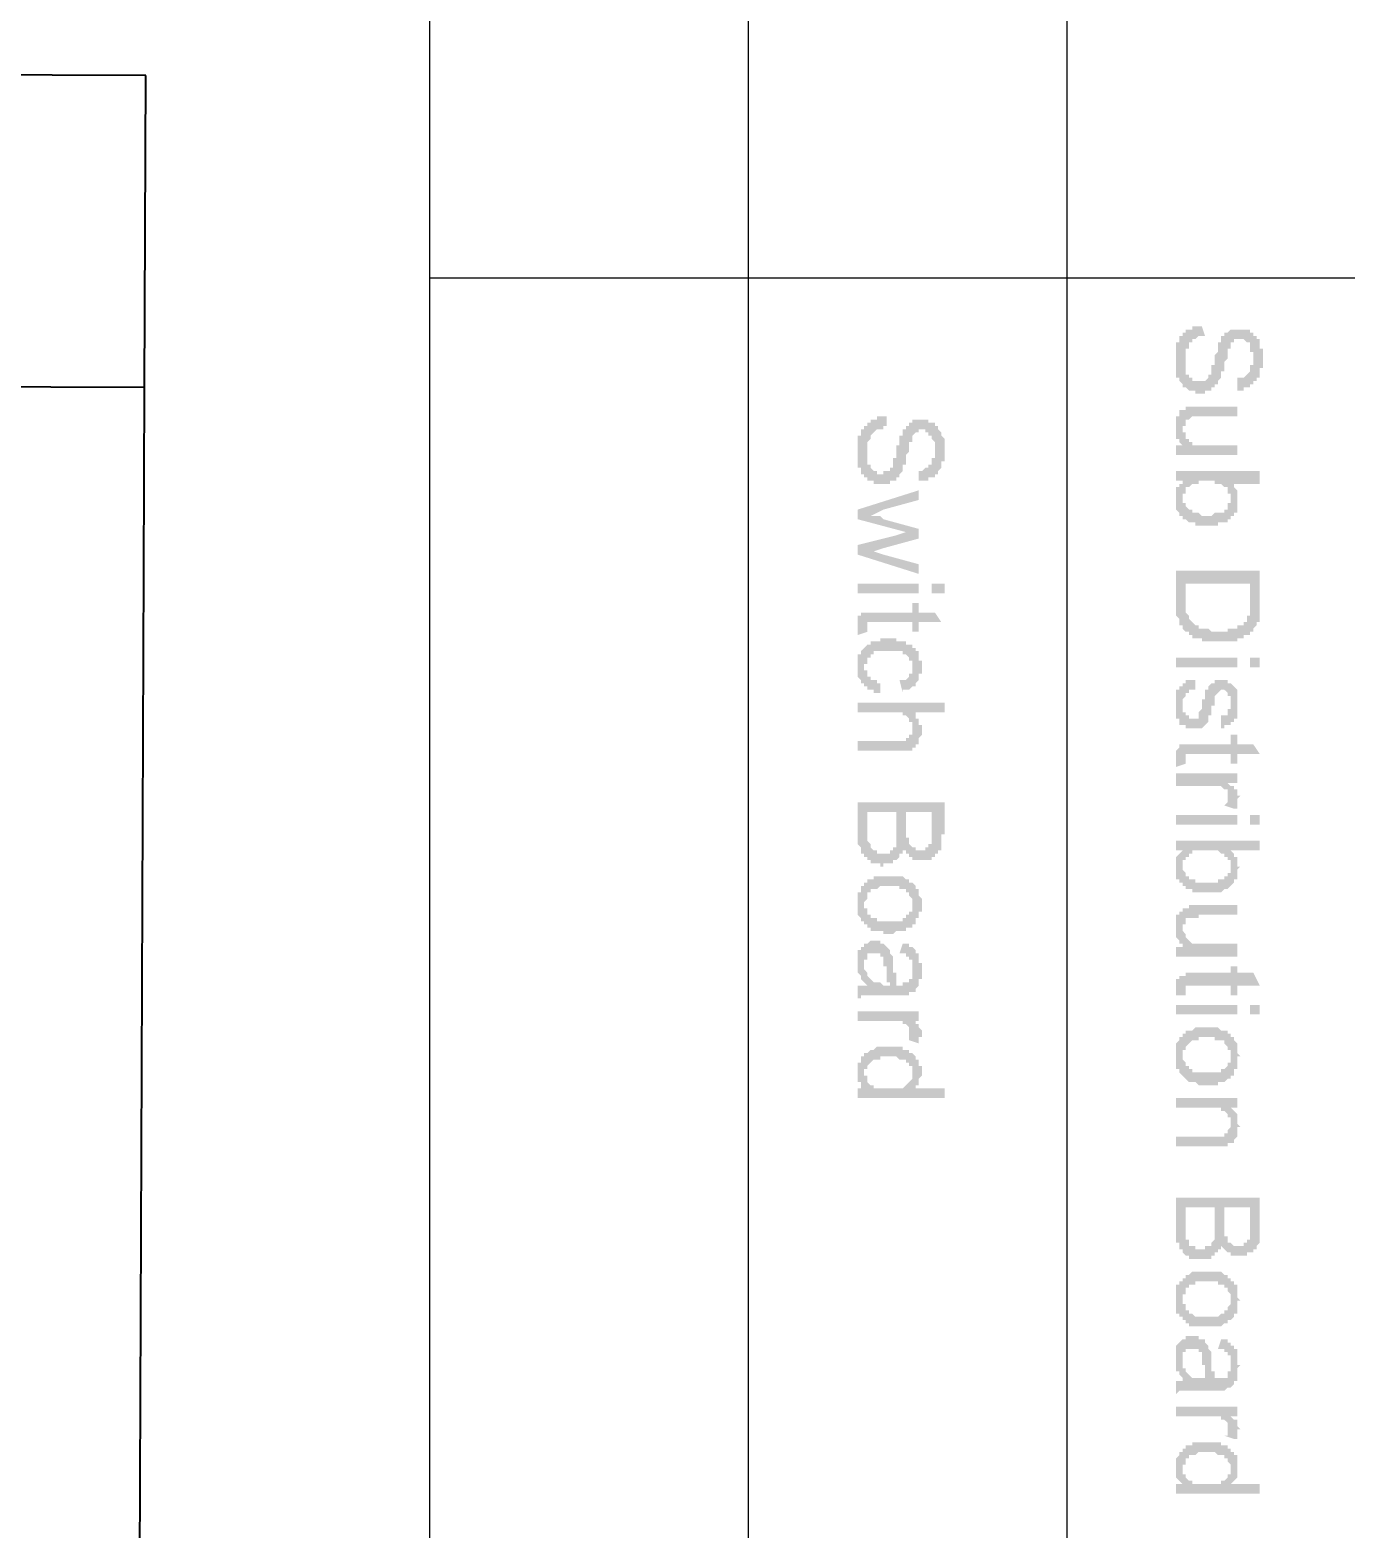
# Model space of a CAD drawing. Header units: millimetres. Extents: x 0 to 1189, y 5 to 846.
# Drawn here: x 839.9 to 921.5, y 649.1 to 742 of the extents above; entities that cross this region are included whole.
import ezdxf

# ---------------------------------------------------------------- set-up
doc = ezdxf.new("R2010")
doc.units = ezdxf.units.MM
doc.header["$LTSCALE"] = 12

msp = doc.modelspace()

# ---------------------------------------------------------------- hatches: boundary and pattern name
at = {"true_color": 0x000007}
for points in [[(912.554, 723.628), (912.753, 723.03), (912.554, 723.03), (912.355, 723.03), (912.155, 722.831), (911.956, 722.831), (911.956, 722.631), (911.757, 722.631), (911.757, 722.432), (911.757, 722.233), (911.557, 722.233), (911.557, 722.033), (911.557, 721.834), (911.557, 721.635), (911.557, 721.435), (911.557, 721.236), (911.557, 721.037), (911.557, 720.837), (911.557, 720.638), (911.757, 720.638), (911.757, 720.439), (911.956, 720.439), (911.956, 720.239), (912.155, 720.239), (912.355, 720.239), (912.554, 720.239), (912.753, 720.239), (912.953, 720.439), (912.953, 720.638), (913.152, 720.638), (913.152, 720.837), (913.152, 721.037), (913.152, 721.236), (913.351, 721.236), (913.351, 721.435), (913.351, 721.635), (913.351, 721.834), (913.551, 722.033), (913.551, 722.233), (913.551, 722.432), (913.551, 722.631), (913.75, 722.631), (913.75, 722.831), (913.75, 723.03), (913.949, 723.03), (913.949, 723.229), (914.149, 723.229), (914.348, 723.429), (914.547, 723.429), (914.747, 723.429), (914.946, 723.429), (915.145, 723.429), (915.345, 723.429), (915.544, 723.429), (915.544, 723.229), (915.743, 723.229), (915.743, 723.03), (915.943, 723.03), (915.943, 722.831), (916.142, 722.831), (916.142, 722.631), (916.142, 722.432), (916.142, 722.233), (916.341, 722.233), (916.341, 722.033), (916.341, 721.834), (916.341, 721.635), (916.341, 721.435), (916.341, 721.236), (916.341, 721.037), (916.142, 721.037), (916.142, 720.837), (916.142, 720.638), (916.142, 720.439), (915.943, 720.439), (915.943, 720.239), (915.743, 720.239), (915.743, 720.04), (915.544, 720.04), (915.544, 719.841), (915.345, 719.841), (915.145, 719.841), (915.145, 719.641), (914.946, 719.641), (914.747, 719.641), (914.747, 720.439), (914.946, 720.439), (915.145, 720.439), (915.345, 720.638), (915.544, 720.837), (915.544, 721.037), (915.544, 721.236), (915.743, 721.236), (915.743, 721.435), (915.743, 721.635), (915.743, 721.834), (915.743, 722.033), (915.544, 722.033), (915.544, 722.233), (915.544, 722.432), (915.544, 722.631), (915.345, 722.631), (915.145, 722.831), (914.946, 722.831), (914.747, 722.831), (914.547, 722.831), (914.547, 722.631), (914.348, 722.631), (914.348, 722.432), (914.348, 722.233), (914.149, 722.233), (914.149, 722.033), (914.149, 721.834), (914.149, 721.635), (913.949, 721.435), (913.949, 721.236), (913.949, 721.037), (913.949, 720.837), (913.75, 720.837), (913.75, 720.638), (913.75, 720.439), (913.551, 720.239), (913.551, 720.04), (913.351, 720.04), (913.351, 719.841), (913.152, 719.841), (913.152, 719.641), (912.953, 719.641), (912.753, 719.641), (912.753, 719.442), (912.554, 719.442), (912.355, 719.442), (912.155, 719.442), (912.155, 719.641), (911.956, 719.641), (911.757, 719.641), (911.557, 719.841), (911.358, 719.841), (911.358, 720.04), (911.159, 720.239), (911.159, 720.439), (910.959, 720.439), (910.959, 720.638), (910.959, 720.837), (910.959, 721.037), (910.959, 721.236), (910.959, 721.435), (910.959, 721.635), (910.959, 721.834), (910.959, 722.033), (910.959, 722.233), (910.959, 722.432), (910.959, 722.631), (911.159, 722.631), (911.159, 722.831), (911.159, 723.03), (911.358, 723.03), (911.358, 723.229), (911.557, 723.229), (911.557, 723.429), (911.757, 723.429), (911.956, 723.429), (911.956, 723.628), (912.155, 723.628), (912.355, 723.628)], [(910.959, 716.253), (911.557, 716.253), (911.358, 716.253), (911.159, 716.452), (911.159, 716.651), (910.959, 716.651), (910.959, 716.851), (910.959, 717.05), (910.959, 717.249), (910.959, 717.449), (910.959, 717.648), (910.959, 717.847), (910.959, 718.047), (911.159, 718.047), (911.159, 718.246), (911.159, 718.445), (911.358, 718.445), (911.557, 718.445), (911.557, 718.645), (911.757, 718.645), (911.956, 718.645), (912.155, 718.645), (912.355, 718.645), (914.747, 718.645), (914.747, 718.047), (912.554, 718.047), (912.355, 718.047), (912.155, 718.047), (911.956, 718.047), (911.757, 717.847), (911.557, 717.847), (911.557, 717.648), (911.557, 717.449), (911.358, 717.449), (911.358, 717.249), (911.358, 717.05), (911.557, 717.05), (911.557, 716.851), (911.557, 716.651), (911.757, 716.651), (911.757, 716.452), (911.956, 716.452), (911.956, 716.253), (912.155, 716.253), (912.355, 716.253), (912.554, 716.253), (912.753, 716.253), (914.747, 716.253), (914.747, 715.655), (910.959, 715.655)], [(893.019, 718.047), (893.019, 717.449), (892.82, 717.449), (892.82, 717.249), (892.62, 717.249), (892.421, 717.249), (892.222, 717.05), (892.022, 716.851), (892.022, 716.651), (891.823, 716.452), (891.823, 716.253), (891.823, 716.053), (891.823, 715.854), (891.823, 715.655), (891.823, 715.455), (891.823, 715.256), (891.823, 715.057), (892.022, 715.057), (892.022, 714.857), (892.222, 714.658), (892.421, 714.658), (892.421, 714.459), (892.62, 714.459), (892.82, 714.459), (892.82, 714.658), (893.019, 714.658), (893.218, 714.658), (893.218, 714.857), (893.418, 714.857), (893.418, 715.057), (893.418, 715.256), (893.418, 715.455), (893.617, 715.455), (893.617, 715.655), (893.617, 715.854), (893.617, 716.053), (893.617, 716.253), (893.816, 716.253), (893.816, 716.452), (893.816, 716.651), (893.816, 716.851), (894.016, 716.851), (894.016, 717.05), (894.016, 717.249), (894.215, 717.249), (894.215, 717.449), (894.414, 717.449), (894.414, 717.648), (894.614, 717.648), (894.614, 717.847), (894.813, 717.847), (895.012, 717.847), (895.212, 717.847), (895.411, 717.847), (895.61, 717.847), (895.61, 717.648), (895.81, 717.648), (896.009, 717.648), (896.009, 717.449), (896.208, 717.449), (896.208, 717.249), (896.408, 717.05), (896.408, 716.851), (896.607, 716.651), (896.607, 716.452), (896.607, 716.253), (896.607, 716.053), (896.607, 715.854), (896.607, 715.655), (896.607, 715.455), (896.607, 715.256), (896.408, 715.256), (896.408, 715.057), (896.408, 714.857), (896.208, 714.658), (896.208, 714.459), (896.009, 714.459), (896.009, 714.259), (895.81, 714.259), (895.61, 714.259), (895.61, 714.06), (895.411, 714.06), (895.212, 714.06), (895.012, 714.06), (895.012, 714.658), (895.212, 714.658), (895.411, 714.857), (895.61, 714.857), (895.61, 715.057), (895.81, 715.057), (895.81, 715.256), (895.81, 715.455), (896.009, 715.455), (896.009, 715.655), (896.009, 715.854), (896.009, 716.053), (896.009, 716.253), (896.009, 716.452), (895.81, 716.651), (895.81, 716.851), (895.61, 716.851), (895.61, 717.05), (895.411, 717.05), (895.411, 717.249), (895.212, 717.249), (895.012, 717.249), (895.012, 717.05), (894.813, 717.05), (894.614, 716.851), (894.614, 716.651), (894.614, 716.452), (894.414, 716.452), (894.414, 716.253), (894.414, 716.053), (894.414, 715.854), (894.215, 715.655), (894.215, 715.455), (894.215, 715.256), (894.215, 715.057), (894.016, 715.057), (894.016, 714.857), (894.016, 714.658), (893.816, 714.459), (893.816, 714.259), (893.617, 714.259), (893.617, 714.06), (893.418, 714.06), (893.218, 714.06), (893.218, 713.861), (893.019, 713.861), (892.82, 713.861), (892.62, 713.861), (892.421, 713.861), (892.222, 713.861), (892.222, 714.06), (892.022, 714.06), (891.823, 714.06), (891.823, 714.259), (891.624, 714.259), (891.624, 714.459), (891.424, 714.459), (891.424, 714.658), (891.424, 714.857), (891.225, 714.857), (891.225, 715.057), (891.225, 715.256), (891.225, 715.455), (891.225, 715.655), (891.225, 715.854), (891.225, 716.053), (891.225, 716.253), (891.225, 716.452), (891.225, 716.651), (891.225, 716.851), (891.424, 716.851), (891.424, 717.05), (891.424, 717.249), (891.624, 717.249), (891.624, 717.449), (891.823, 717.449), (891.823, 717.648), (892.022, 717.648), (892.022, 717.847), (892.222, 717.847), (892.421, 717.847), (892.421, 718.047), (892.62, 718.047), (892.82, 718.047)], [(891.225, 712.266), (895.012, 713.462), (895.012, 712.864), (892.82, 712.266), (892.022, 711.867), (892.222, 711.867), (892.421, 711.867), (892.62, 711.867), (892.82, 711.668), (895.012, 711.07), (895.012, 710.472), (892.82, 709.874), (892.222, 709.675), (892.82, 709.475), (895.012, 708.877), (895.012, 708.279), (891.225, 709.475), (891.225, 710.073), (893.617, 710.671), (894.215, 710.871), (891.225, 711.668)], [(891.823, 704.691), (891.225, 704.492), (891.225, 704.691), (891.225, 704.89), (891.225, 705.09), (891.225, 705.289), (891.225, 705.488), (891.225, 705.688), (891.424, 705.688), (891.424, 705.887), (891.624, 705.887), (891.823, 705.887), (892.022, 705.887), (892.222, 705.887), (892.421, 705.887), (894.614, 705.887), (894.614, 706.485), (895.012, 706.485), (895.012, 705.887), (896.009, 705.887), (896.408, 705.289), (895.012, 705.289), (895.012, 704.691), (894.614, 704.691), (894.614, 705.289), (892.421, 705.289), (892.222, 705.289), (892.022, 705.289), (891.823, 705.289), (891.823, 705.09), (891.823, 704.89)], [(892.62, 701.502), (892.62, 700.904), (892.421, 700.904), (892.222, 700.904), (892.222, 701.103), (892.022, 701.103), (891.823, 701.103), (891.823, 701.302), (891.624, 701.302), (891.624, 701.502), (891.424, 701.502), (891.424, 701.701), (891.225, 701.9), (891.225, 702.1), (891.225, 702.299), (891.225, 702.498), (891.225, 702.698), (891.225, 702.897), (891.225, 703.096), (891.225, 703.296), (891.424, 703.296), (891.424, 703.495), (891.624, 703.694), (891.823, 703.894), (892.022, 703.894), (892.022, 704.093), (892.222, 704.093), (892.421, 704.093), (892.62, 704.093), (892.62, 704.292), (892.82, 704.292), (893.019, 704.292), (893.218, 704.292), (893.418, 704.292), (893.617, 704.292), (893.617, 704.093), (893.816, 704.093), (894.016, 704.093), (894.215, 704.093), (894.215, 703.894), (894.414, 703.894), (894.614, 703.894), (894.614, 703.694), (894.813, 703.694), (894.813, 703.495), (895.012, 703.495), (895.012, 703.296), (895.012, 703.096), (895.012, 702.897), (895.212, 702.897), (895.212, 702.698), (895.212, 702.498), (895.212, 702.299), (895.212, 702.1), (895.012, 702.1), (895.012, 701.9), (895.012, 701.701), (894.813, 701.502), (894.813, 701.302), (894.614, 701.302), (894.414, 701.103), (894.215, 701.103), (894.016, 701.103), (894.016, 700.904), (893.816, 701.701), (894.016, 701.701), (894.215, 701.701), (894.414, 701.9), (894.414, 702.1), (894.614, 702.1), (894.614, 702.299), (894.614, 702.498), (894.614, 702.698), (894.614, 702.897), (894.414, 702.897), (894.414, 703.096), (894.215, 703.296), (894.016, 703.296), (894.016, 703.495), (893.816, 703.495), (893.617, 703.495), (893.418, 703.495), (893.218, 703.495), (893.019, 703.495), (892.82, 703.495), (892.62, 703.495), (892.421, 703.495), (892.222, 703.495), (892.222, 703.296), (892.022, 703.296), (892.022, 703.096), (891.823, 703.096), (891.823, 702.897), (891.823, 702.698), (891.624, 702.698), (891.624, 702.498), (891.624, 702.299), (891.823, 702.299), (891.823, 702.1), (891.823, 701.9), (892.022, 701.9), (892.022, 701.701), (892.222, 701.701), (892.421, 701.701), (892.421, 701.502)], [(912.155, 701.701), (912.155, 701.103), (911.956, 701.103), (911.757, 701.103), (911.757, 700.904), (911.557, 700.904), (911.557, 700.704), (911.358, 700.505), (911.358, 700.306), (911.358, 700.106), (911.358, 699.907), (911.358, 699.708), (911.557, 699.708), (911.557, 699.508), (911.757, 699.508), (911.757, 699.309), (911.956, 699.309), (912.155, 699.309), (912.355, 699.309), (912.355, 699.508), (912.355, 699.708), (912.554, 699.907), (912.554, 700.106), (912.554, 700.306), (912.554, 700.505), (912.753, 700.505), (912.753, 700.704), (912.753, 700.904), (912.753, 701.103), (912.953, 701.103), (912.953, 701.302), (913.152, 701.502), (913.351, 701.502), (913.351, 701.701), (913.551, 701.701), (913.75, 701.701), (913.949, 701.701), (914.149, 701.701), (914.149, 701.502), (914.348, 701.502), (914.547, 701.302), (914.747, 701.103), (914.747, 700.904), (914.747, 700.704), (914.747, 700.505), (914.747, 700.306), (914.946, 700.306), (914.747, 700.306), (914.747, 700.106), (914.747, 699.907), (914.747, 699.708), (914.747, 699.508), (914.747, 699.309), (914.547, 699.309), (914.547, 699.11), (914.348, 699.11), (914.348, 698.91), (914.149, 698.91), (913.949, 698.91), (913.949, 698.711), (913.75, 698.711), (913.75, 699.508), (913.949, 699.508), (914.149, 699.508), (914.149, 699.708), (914.149, 699.907), (914.348, 699.907), (914.348, 700.106), (914.348, 700.306), (914.348, 700.505), (914.348, 700.704), (914.149, 700.704), (914.149, 700.904), (913.949, 701.103), (913.75, 701.103), (913.551, 700.904), (913.351, 700.704), (913.351, 700.505), (913.351, 700.306), (913.351, 700.106), (913.152, 700.106), (913.152, 699.907), (913.152, 699.708), (913.152, 699.508), (912.953, 699.508), (912.953, 699.309), (912.953, 699.11), (912.753, 698.91), (912.554, 698.711), (912.355, 698.711), (912.155, 698.711), (911.956, 698.711), (911.757, 698.711), (911.557, 698.711), (911.557, 698.91), (911.358, 698.91), (911.159, 698.91), (911.159, 699.11), (911.159, 699.309), (910.959, 699.309), (910.959, 699.508), (910.959, 699.708), (910.959, 699.907), (910.959, 700.106), (910.959, 700.306), (910.959, 700.505), (910.959, 700.704), (910.959, 700.904), (910.959, 701.103), (911.159, 701.103), (911.159, 701.302), (911.358, 701.302), (911.358, 701.502), (911.557, 701.502), (911.557, 701.701), (911.757, 701.701), (911.956, 701.701)], [(891.225, 700.306), (896.607, 700.306), (896.607, 699.708), (894.614, 699.708), (894.813, 699.708), (894.813, 699.508), (894.813, 699.309), (895.012, 699.309), (895.012, 699.11), (895.012, 698.91), (895.212, 698.91), (895.212, 698.711), (895.212, 698.512), (895.212, 698.312), (895.012, 698.113), (895.012, 697.914), (895.012, 697.714), (894.813, 697.714), (894.813, 697.515), (894.614, 697.515), (894.614, 697.316), (894.414, 697.316), (894.215, 697.316), (894.016, 697.316), (893.816, 697.316), (893.617, 697.316), (891.225, 697.316), (891.225, 697.914), (893.617, 697.914), (893.816, 697.914), (894.016, 697.914), (894.215, 697.914), (894.215, 698.113), (894.414, 698.113), (894.414, 698.312), (894.614, 698.312), (894.614, 698.512), (894.614, 698.711), (894.614, 698.91), (894.614, 699.11), (894.414, 699.11), (894.414, 699.309), (894.215, 699.508), (894.016, 699.508), (894.016, 699.708), (893.816, 699.708), (893.617, 699.708), (893.418, 699.708), (891.225, 699.708)], [(911.557, 696.518), (910.959, 696.319), (910.959, 696.518), (910.959, 696.718), (910.959, 696.917), (910.959, 697.116), (910.959, 697.316), (911.159, 697.515), (911.159, 697.714), (911.358, 697.714), (911.557, 697.714), (911.757, 697.714), (911.956, 697.714), (912.155, 697.714), (914.348, 697.714), (914.348, 698.312), (914.747, 698.312), (914.747, 697.714), (915.743, 697.714), (916.142, 697.116), (914.747, 697.116), (914.747, 696.518), (914.348, 696.518), (914.348, 697.116), (911.956, 697.116), (911.757, 697.116), (911.557, 697.116), (911.557, 696.917), (911.557, 696.718)], [(910.959, 695.92), (914.747, 695.92), (914.747, 695.322), (914.149, 695.322), (914.348, 695.123), (914.547, 695.123), (914.547, 694.924), (914.747, 694.924), (914.747, 694.724), (914.747, 694.525), (914.946, 694.525), (914.747, 694.325), (914.747, 694.126), (914.747, 693.927), (914.747, 693.727), (914.547, 693.727), (913.949, 693.927), (914.149, 694.126), (914.149, 694.325), (914.149, 694.525), (914.149, 694.724), (914.149, 694.924), (913.949, 694.924), (913.75, 695.123), (913.551, 695.123), (913.351, 695.123), (913.152, 695.123), (912.953, 695.123), (910.959, 695.123)], [(910.959, 685.156), (911.557, 685.156), (911.358, 685.156), (911.358, 685.355), (911.159, 685.355), (911.159, 685.555), (910.959, 685.754), (910.959, 685.953), (910.959, 686.153), (910.959, 686.352), (910.959, 686.551), (910.959, 686.751), (910.959, 686.95), (910.959, 687.149), (911.159, 687.149), (911.159, 687.349), (911.358, 687.349), (911.358, 687.548), (911.557, 687.548), (911.757, 687.548), (911.757, 687.747), (911.956, 687.747), (912.155, 687.747), (912.355, 687.747), (914.747, 687.747), (914.747, 687.149), (912.554, 687.149), (912.355, 687.149), (912.355, 686.95), (912.155, 686.95), (911.956, 686.95), (911.757, 686.95), (911.557, 686.95), (911.557, 686.751), (911.557, 686.551), (911.358, 686.551), (911.358, 686.352), (911.358, 686.153), (911.557, 685.953), (911.557, 685.754), (911.757, 685.555), (911.956, 685.355), (912.155, 685.355), (912.355, 685.355), (912.554, 685.355), (912.753, 685.355), (914.747, 685.355), (914.747, 684.558), (910.959, 684.558)], [(911.557, 682.166), (910.959, 682.166), (910.959, 682.365), (910.959, 682.565), (910.959, 682.764), (910.959, 682.963), (910.959, 683.163), (911.159, 683.163), (911.159, 683.362), (911.358, 683.362), (911.557, 683.362), (911.557, 683.561), (911.757, 683.561), (911.956, 683.561), (912.155, 683.561), (914.348, 683.561), (914.348, 683.96), (914.747, 683.96), (914.747, 683.561), (915.743, 683.561), (916.142, 682.764), (914.747, 682.764), (914.747, 682.166), (914.348, 682.166), (914.348, 682.764), (911.956, 682.764), (911.757, 682.764), (911.557, 682.764), (911.557, 682.565), (911.557, 682.365)], [(891.225, 681.169), (895.012, 681.169), (895.012, 680.571), (894.414, 680.571), (894.614, 680.571), (894.813, 680.571), (894.813, 680.372), (895.012, 680.372), (895.012, 680.172), (895.212, 679.973), (895.212, 679.774), (895.212, 679.574), (895.012, 679.574), (895.012, 679.375), (895.012, 679.176), (894.414, 679.375), (894.414, 679.574), (894.414, 679.774), (894.414, 679.973), (894.414, 680.172), (894.215, 680.372), (894.016, 680.372), (894.016, 680.571), (893.816, 680.571), (893.617, 680.571), (893.418, 680.571), (893.218, 680.571), (891.225, 680.571)], [(910.959, 675.787), (914.747, 675.787), (914.747, 675.189), (914.149, 675.189), (914.348, 675.189), (914.547, 674.99), (914.747, 674.79), (914.747, 674.591), (914.747, 674.392), (914.747, 674.192), (914.946, 673.993), (914.747, 673.993), (914.747, 673.794), (914.747, 673.594), (914.747, 673.395), (914.547, 673.196), (914.547, 672.996), (914.348, 672.996), (914.149, 672.996), (914.149, 672.797), (913.949, 672.797), (913.75, 672.797), (913.551, 672.797), (913.351, 672.797), (910.959, 672.797), (910.959, 673.395), (913.351, 673.395), (913.551, 673.395), (913.75, 673.395), (913.949, 673.395), (913.949, 673.594), (914.149, 673.594), (914.149, 673.794), (914.348, 673.993), (914.348, 674.192), (914.348, 674.392), (914.348, 674.591), (914.149, 674.591), (914.149, 674.79), (913.949, 674.99), (913.75, 674.99), (913.75, 675.189), (913.551, 675.189), (913.351, 675.189), (913.152, 675.189), (912.953, 675.189), (910.959, 675.189)], [(910.959, 656.651), (914.747, 656.651), (914.747, 656.053), (914.149, 656.053), (914.348, 656.053), (914.547, 655.853), (914.747, 655.853), (914.747, 655.654), (914.747, 655.455), (914.946, 655.255), (914.747, 655.255), (914.747, 655.056), (914.747, 654.857), (914.747, 654.657), (914.547, 654.657), (913.949, 654.857), (914.149, 654.857), (914.149, 655.056), (914.149, 655.255), (914.149, 655.455), (914.149, 655.654), (913.949, 655.853), (913.75, 655.853), (913.75, 656.053), (913.551, 656.053), (913.351, 656.053), (913.152, 656.053), (912.953, 656.053), (910.959, 656.053)]]:
    msp.add_hatch(color=7, dxfattribs=at).paths.add_polyline_path(points)
h = msp.add_hatch(color=7, dxfattribs=at)
h.paths.add_polyline_path([(910.959, 714.06), (910.959, 714.658), (916.142, 714.658), (916.142, 713.861), (914.348, 713.861), (914.547, 713.861), (914.547, 713.661), (914.747, 713.462), (914.747, 713.263), (914.747, 713.063), (914.747, 712.864), (914.946, 712.864), (914.747, 712.864), (914.747, 712.665), (914.747, 712.465), (914.747, 712.266), (914.747, 712.067), (914.547, 712.067), (914.547, 711.867), (914.348, 711.867), (914.348, 711.668), (914.149, 711.668), (914.149, 711.469), (913.949, 711.469), (913.75, 711.469), (913.551, 711.469), (913.551, 711.269), (913.351, 711.269), (913.152, 711.269), (912.953, 711.269), (912.753, 711.269), (912.554, 711.269), (912.355, 711.269), (912.155, 711.269), (912.155, 711.469), (911.956, 711.469), (911.757, 711.469), (911.557, 711.668), (911.358, 711.668), (911.358, 711.867), (911.159, 711.867), (911.159, 712.067), (910.959, 712.266), (910.959, 712.465), (910.959, 712.665), (910.959, 712.864), (910.959, 713.063), (910.959, 713.263), (910.959, 713.462), (910.959, 713.661), (911.159, 713.661), (911.159, 713.861), (911.358, 713.861), (911.358, 714.06)])
h.paths.add_polyline_path([(912.953, 714.06), (912.753, 714.06), (912.554, 714.06), (912.355, 714.06), (912.355, 713.861), (912.155, 713.861), (911.956, 713.861), (911.757, 713.661), (911.557, 713.661), (911.557, 713.462), (911.557, 713.263), (911.358, 713.263), (911.358, 713.063), (911.358, 712.864), (911.358, 712.665), (911.557, 712.665), (911.557, 712.465), (911.757, 712.266), (911.956, 712.266), (911.956, 712.067), (912.155, 712.067), (912.355, 712.067), (912.554, 711.867), (912.753, 711.867), (912.953, 711.867), (913.152, 711.867), (913.351, 712.067), (913.551, 712.067), (913.75, 712.067), (913.949, 712.067), (913.949, 712.266), (914.149, 712.266), (914.149, 712.465), (914.149, 712.665), (914.348, 712.665), (914.348, 712.864), (914.348, 713.063), (914.348, 713.263), (914.149, 713.263), (914.149, 713.462), (914.149, 713.661), (913.949, 713.661), (913.75, 713.861), (913.551, 713.861), (913.351, 713.861), (913.351, 714.06), (913.152, 714.06)])
h = msp.add_hatch(color=7, dxfattribs=at)
h.paths.add_polyline_path([(910.959, 708.478), (916.142, 708.478), (916.142, 706.485), (916.142, 706.286), (916.142, 706.086), (916.142, 705.887), (916.142, 705.688), (916.142, 705.488), (916.142, 705.289), (915.943, 705.289), (915.943, 705.09), (915.743, 704.89), (915.743, 704.691), (915.544, 704.691), (915.544, 704.492), (915.345, 704.492), (915.145, 704.492), (915.145, 704.292), (914.946, 704.292), (914.747, 704.292), (914.747, 704.093), (914.547, 704.093), (914.348, 704.093), (914.149, 704.093), (913.949, 704.093), (913.75, 704.093), (913.551, 704.093), (913.351, 704.093), (913.152, 704.093), (912.953, 704.093), (912.753, 704.093), (912.554, 704.093), (912.554, 704.292), (912.355, 704.292), (912.155, 704.292), (911.956, 704.292), (911.956, 704.492), (911.757, 704.492), (911.757, 704.691), (911.557, 704.691), (911.358, 704.89), (911.358, 705.09), (911.159, 705.09), (911.159, 705.289), (911.159, 705.488), (910.959, 705.688), (910.959, 705.887), (910.959, 706.086), (910.959, 706.286), (910.959, 706.485)])
h.paths.add_polyline_path([(911.557, 707.681), (911.557, 706.485), (911.557, 706.286), (911.557, 706.086), (911.557, 705.887), (911.757, 705.688), (911.757, 705.488), (911.956, 705.289), (912.155, 705.09), (912.355, 705.09), (912.355, 704.89), (912.554, 704.89), (912.753, 704.89), (912.953, 704.89), (913.152, 704.691), (913.351, 704.691), (913.551, 704.691), (913.75, 704.691), (913.949, 704.691), (914.149, 704.691), (914.149, 704.89), (914.348, 704.89), (914.547, 704.89), (914.747, 704.89), (914.747, 705.09), (914.946, 705.09), (915.145, 705.09), (915.145, 705.289), (915.345, 705.289), (915.345, 705.488), (915.345, 705.688), (915.544, 705.688), (915.544, 705.887), (915.544, 706.086), (915.544, 706.286), (915.544, 706.485), (915.544, 707.681)])
h = msp.add_hatch(color=7, dxfattribs=at)
h.paths.add_polyline_path([(895.81, 707.681), (896.607, 707.681), (896.607, 707.083), (895.81, 707.083)])
h.paths.add_polyline_path([(891.225, 707.681), (895.012, 707.681), (895.012, 707.083), (891.225, 707.083)])
h = msp.add_hatch(color=7, dxfattribs=at)
h.paths.add_polyline_path([(915.544, 703.096), (916.142, 703.096), (916.142, 702.498), (915.544, 702.498)])
h.paths.add_polyline_path([(910.959, 703.096), (914.747, 703.096), (914.747, 702.498), (910.959, 702.498)])
h = msp.add_hatch(color=7, dxfattribs=at)
h.paths.add_polyline_path([(891.225, 694.126), (896.607, 694.126), (896.607, 692.133), (896.408, 692.133), (896.408, 691.933), (896.408, 691.734), (896.408, 691.535), (896.408, 691.335), (896.408, 691.136), (896.208, 691.136), (896.208, 690.937), (896.009, 690.937), (896.009, 690.737), (895.81, 690.737), (895.81, 690.538), (895.61, 690.538), (895.411, 690.538), (895.212, 690.538), (895.012, 690.538), (894.813, 690.538), (894.614, 690.538), (894.614, 690.737), (894.414, 690.737), (894.414, 690.937), (894.215, 690.937), (894.215, 691.136), (894.016, 691.136), (894.016, 690.937), (893.816, 690.937), (893.816, 690.737), (893.617, 690.538), (893.418, 690.538), (893.418, 690.339), (893.218, 690.339), (893.019, 690.339), (892.82, 690.339), (892.82, 690.139), (892.62, 690.139), (892.62, 690.339), (892.421, 690.339), (892.222, 690.339), (892.022, 690.339), (892.022, 690.538), (891.823, 690.538), (891.823, 690.737), (891.624, 690.737), (891.624, 690.937), (891.424, 690.937), (891.424, 691.136), (891.424, 691.335), (891.225, 691.535), (891.225, 691.734), (891.225, 691.933), (891.225, 692.133)])
h.paths.add_polyline_path([(894.215, 693.528), (894.215, 692.332), (894.215, 692.133), (894.215, 691.933), (894.414, 691.933), (894.414, 691.734), (894.414, 691.535), (894.614, 691.335), (894.813, 691.335), (894.813, 691.136), (895.012, 691.136), (895.212, 691.136), (895.411, 691.136), (895.411, 691.335), (895.61, 691.335), (895.61, 691.535), (895.81, 691.535), (895.81, 691.734), (895.81, 691.933), (895.81, 692.133), (895.81, 692.332), (895.81, 692.531), (895.81, 693.528)])
h.paths.add_polyline_path([(891.823, 693.528), (891.823, 692.133), (891.823, 691.933), (891.823, 691.734), (892.022, 691.535), (892.022, 691.335), (892.222, 691.136), (892.421, 691.136), (892.421, 690.937), (892.62, 690.937), (892.82, 690.937), (893.019, 690.937), (893.218, 690.937), (893.218, 691.136), (893.418, 691.136), (893.418, 691.335), (893.617, 691.335), (893.617, 691.535), (893.617, 691.734), (893.617, 691.933), (893.617, 692.133), (893.617, 692.332), (893.617, 693.528)])
h = msp.add_hatch(color=7, dxfattribs=at)
h.paths.add_polyline_path([(915.544, 693.329), (916.142, 693.329), (916.142, 692.731), (915.544, 692.731)])
h.paths.add_polyline_path([(910.959, 693.329), (914.747, 693.329), (914.747, 692.731), (910.959, 692.731)])
h = msp.add_hatch(color=7, dxfattribs=at)
h.paths.add_polyline_path([(910.959, 691.136), (910.959, 691.734), (916.142, 691.734), (916.142, 691.136), (914.348, 691.136), (914.547, 690.937), (914.547, 690.737), (914.747, 690.737), (914.747, 690.538), (914.747, 690.339), (914.747, 690.139), (914.946, 690.139), (914.747, 689.94), (914.747, 689.741), (914.747, 689.541), (914.747, 689.342), (914.547, 689.342), (914.547, 689.143), (914.348, 688.943), (914.149, 688.744), (913.949, 688.744), (913.75, 688.545), (913.551, 688.545), (913.351, 688.545), (913.152, 688.545), (912.953, 688.545), (912.753, 688.545), (912.554, 688.545), (912.355, 688.545), (912.155, 688.545), (911.956, 688.545), (911.956, 688.744), (911.757, 688.744), (911.557, 688.744), (911.557, 688.943), (911.358, 688.943), (911.358, 689.143), (911.159, 689.143), (911.159, 689.342), (910.959, 689.342), (910.959, 689.541), (910.959, 689.741), (910.959, 689.94), (910.959, 690.139), (910.959, 690.339), (910.959, 690.538), (910.959, 690.737), (911.159, 690.937), (911.358, 691.136)])
h.paths.add_polyline_path([(912.953, 691.136), (912.753, 691.136), (912.554, 691.136), (912.355, 691.136), (912.155, 691.136), (911.956, 691.136), (911.956, 690.937), (911.757, 690.937), (911.757, 690.737), (911.557, 690.737), (911.557, 690.538), (911.358, 690.538), (911.358, 690.339), (911.358, 690.139), (911.358, 689.94), (911.557, 689.741), (911.557, 689.541), (911.757, 689.541), (911.757, 689.342), (911.956, 689.342), (912.155, 689.342), (912.155, 689.143), (912.355, 689.143), (912.554, 689.143), (912.753, 689.143), (912.953, 689.143), (913.152, 689.143), (913.351, 689.143), (913.551, 689.143), (913.551, 689.342), (913.75, 689.342), (913.949, 689.342), (913.949, 689.541), (914.149, 689.541), (914.149, 689.741), (914.348, 689.741), (914.348, 689.94), (914.348, 690.139), (914.348, 690.339), (914.348, 690.538), (914.149, 690.538), (914.149, 690.737), (913.949, 690.737), (913.949, 690.937), (913.75, 690.937), (913.551, 691.136), (913.351, 691.136), (913.152, 691.136)])
h = msp.add_hatch(color=7, dxfattribs=at)
h.paths.add_polyline_path([(893.218, 689.541), (893.418, 689.541), (893.617, 689.541), (893.816, 689.541), (894.016, 689.541), (894.215, 689.342), (894.414, 689.342), (894.414, 689.143), (894.614, 689.143), (894.813, 688.943), (894.813, 688.744), (895.012, 688.744), (895.012, 688.545), (895.012, 688.345), (895.212, 688.146), (895.212, 687.947), (895.212, 687.747), (895.212, 687.548), (895.212, 687.349), (895.012, 687.349), (895.012, 687.149), (895.012, 686.95), (894.813, 686.95), (894.813, 686.751), (894.813, 686.551), (894.614, 686.551), (894.614, 686.352), (894.414, 686.352), (894.215, 686.352), (894.215, 686.153), (894.016, 686.153), (893.816, 686.153), (893.617, 686.153), (893.418, 685.953), (893.218, 685.953), (893.019, 685.953), (892.82, 685.953), (892.82, 686.153), (892.62, 686.153), (892.421, 686.153), (892.222, 686.153), (892.022, 686.153), (892.022, 686.352), (891.823, 686.352), (891.823, 686.551), (891.624, 686.551), (891.624, 686.751), (891.424, 686.751), (891.424, 686.95), (891.225, 687.149), (891.225, 687.349), (891.225, 687.548), (891.225, 687.747), (891.225, 687.947), (891.225, 688.146), (891.225, 688.345), (891.225, 688.545), (891.424, 688.545), (891.424, 688.744), (891.424, 688.943), (891.624, 688.943), (891.624, 689.143), (891.823, 689.143), (891.823, 689.342), (892.022, 689.342), (892.222, 689.342), (892.222, 689.541), (892.421, 689.541), (892.62, 689.541), (892.82, 689.541), (893.019, 689.541)])
h.paths.add_polyline_path([(893.218, 688.943), (893.019, 688.943), (892.82, 688.943), (892.62, 688.943), (892.421, 688.744), (892.222, 688.744), (892.022, 688.744), (892.022, 688.545), (891.823, 688.545), (891.823, 688.345), (891.823, 688.146), (891.624, 687.947), (891.624, 687.747), (891.624, 687.548), (891.823, 687.548), (891.823, 687.349), (891.823, 687.149), (892.022, 687.149), (892.022, 686.95), (892.222, 686.95), (892.421, 686.95), (892.421, 686.751), (892.62, 686.751), (892.82, 686.751), (893.019, 686.751), (893.218, 686.751), (893.418, 686.751), (893.617, 686.751), (893.816, 686.751), (894.016, 686.751), (894.016, 686.95), (894.215, 686.95), (894.215, 687.149), (894.414, 687.149), (894.414, 687.349), (894.614, 687.349), (894.614, 687.548), (894.614, 687.747), (894.614, 687.947), (894.614, 688.146), (894.414, 688.345), (894.414, 688.545), (894.215, 688.545), (894.215, 688.744), (894.016, 688.744), (893.816, 688.744), (893.816, 688.943), (893.617, 688.943), (893.418, 688.943)])
h = msp.add_hatch(color=7, dxfattribs=at)
h.paths.add_polyline_path([(891.823, 682.764), (891.624, 682.963), (891.424, 683.163), (891.424, 683.362), (891.225, 683.561), (891.225, 683.761), (891.225, 683.96), (891.225, 684.159), (891.225, 684.359), (891.225, 684.558), (891.225, 684.757), (891.225, 684.957), (891.424, 684.957), (891.424, 685.156), (891.624, 685.156), (891.624, 685.355), (891.823, 685.355), (892.022, 685.555), (892.222, 685.555), (892.421, 685.555), (892.62, 685.555), (892.62, 685.355), (892.82, 685.355), (893.019, 685.156), (893.218, 684.957), (893.218, 684.757), (893.418, 684.558), (893.418, 684.359), (893.418, 684.159), (893.418, 683.96), (893.418, 683.761), (893.418, 683.561), (893.617, 683.561), (893.617, 683.362), (893.617, 683.163), (893.617, 682.963), (893.617, 682.764), (893.816, 682.764), (894.016, 682.764), (894.016, 682.963), (894.215, 682.963), (894.414, 682.963), (894.414, 683.163), (894.614, 683.163), (894.614, 683.362), (894.614, 683.561), (894.614, 683.761), (894.614, 683.96), (894.614, 684.159), (894.614, 684.359), (894.414, 684.359), (894.414, 684.558), (894.215, 684.558), (894.215, 684.757), (894.016, 684.757), (893.816, 684.757), (894.016, 685.355), (894.215, 685.355), (894.414, 685.355), (894.414, 685.156), (894.614, 685.156), (894.813, 684.957), (894.813, 684.757), (895.012, 684.757), (895.012, 684.558), (895.012, 684.359), (895.012, 684.159), (895.212, 684.159), (895.212, 683.96), (895.212, 683.761), (895.212, 683.561), (895.212, 683.362), (895.212, 683.163), (895.012, 683.163), (895.012, 682.963), (895.012, 682.764), (894.813, 682.565), (894.813, 682.365), (894.614, 682.365), (894.414, 682.365), (894.414, 682.166), (894.215, 682.166), (894.016, 682.166), (893.816, 682.166), (893.617, 682.166), (892.82, 682.166), (892.62, 682.166), (892.421, 682.166), (892.222, 682.166), (892.022, 682.166), (891.823, 682.166), (891.624, 682.166), (891.424, 682.166), (891.424, 681.967), (891.225, 681.967), (891.225, 682.764), (891.424, 682.764), (891.624, 682.764)])
h.paths.add_polyline_path([(893.218, 682.764), (893.218, 682.963), (893.019, 682.963), (893.019, 683.163), (893.019, 683.362), (893.019, 683.561), (893.019, 683.761), (893.019, 683.96), (892.82, 683.96), (892.82, 684.159), (892.82, 684.359), (892.82, 684.558), (892.62, 684.558), (892.62, 684.757), (892.421, 684.757), (892.222, 684.757), (892.022, 684.757), (891.823, 684.757), (891.823, 684.558), (891.823, 684.359), (891.624, 684.359), (891.624, 684.159), (891.624, 683.96), (891.624, 683.761), (891.823, 683.561), (891.823, 683.362), (892.022, 683.163), (892.222, 682.963), (892.421, 682.963), (892.62, 682.963), (892.82, 682.764), (893.019, 682.764)])
h = msp.add_hatch(color=7, dxfattribs=at)
h.paths.add_polyline_path([(915.544, 681.568), (916.142, 681.568), (916.142, 680.97), (915.544, 680.97)])
h.paths.add_polyline_path([(910.959, 681.568), (914.747, 681.568), (914.747, 680.97), (910.959, 680.97)])
h = msp.add_hatch(color=7, dxfattribs=at)
h.paths.add_polyline_path([(912.953, 680.172), (913.152, 680.172), (913.351, 680.172), (913.551, 680.172), (913.75, 679.973), (913.949, 679.973), (914.149, 679.973), (914.149, 679.774), (914.348, 679.774), (914.348, 679.574), (914.547, 679.574), (914.547, 679.375), (914.747, 679.176), (914.747, 678.976), (914.747, 678.777), (914.747, 678.578), (914.946, 678.378), (914.747, 678.378), (914.747, 678.179), (914.747, 677.98), (914.747, 677.78), (914.747, 677.581), (914.547, 677.581), (914.547, 677.382), (914.547, 677.182), (914.348, 677.182), (914.348, 676.983), (914.149, 676.983), (913.949, 676.784), (913.75, 676.784), (913.551, 676.784), (913.551, 676.584), (913.351, 676.584), (913.152, 676.584), (912.953, 676.584), (912.753, 676.584), (912.554, 676.584), (912.355, 676.584), (912.155, 676.784), (911.956, 676.784), (911.757, 676.784), (911.557, 676.983), (911.358, 677.182), (911.159, 677.382), (911.159, 677.581), (910.959, 677.581), (910.959, 677.78), (910.959, 677.98), (910.959, 678.179), (910.959, 678.378), (910.959, 678.578), (910.959, 678.777), (910.959, 678.976), (910.959, 679.176), (911.159, 679.375), (911.159, 679.574), (911.358, 679.574), (911.358, 679.774), (911.557, 679.774), (911.557, 679.973), (911.757, 679.973), (911.956, 679.973), (912.155, 680.172), (912.355, 680.172), (912.554, 680.172), (912.753, 680.172)])
h.paths.add_polyline_path([(912.953, 679.574), (912.753, 679.574), (912.554, 679.574), (912.355, 679.574), (912.355, 679.375), (912.155, 679.375), (911.956, 679.375), (911.757, 679.176), (911.557, 678.976), (911.557, 678.777), (911.358, 678.777), (911.358, 678.578), (911.358, 678.378), (911.358, 678.179), (911.557, 677.98), (911.557, 677.78), (911.757, 677.78), (911.757, 677.581), (911.956, 677.581), (911.956, 677.382), (912.155, 677.382), (912.355, 677.382), (912.554, 677.382), (912.753, 677.382), (912.953, 677.382), (913.152, 677.382), (913.351, 677.382), (913.551, 677.382), (913.75, 677.382), (913.75, 677.581), (913.949, 677.581), (914.149, 677.78), (914.149, 677.98), (914.348, 677.98), (914.348, 678.179), (914.348, 678.378), (914.348, 678.578), (914.348, 678.777), (914.149, 678.777), (914.149, 678.976), (913.949, 679.176), (913.949, 679.375), (913.75, 679.375), (913.551, 679.375), (913.351, 679.375), (913.351, 679.574), (913.152, 679.574)])
h = msp.add_hatch(color=7, dxfattribs=at)
h.paths.add_polyline_path([(891.225, 676.385), (891.823, 676.385), (891.624, 676.385), (891.424, 676.385), (891.424, 676.584), (891.424, 676.784), (891.225, 676.784), (891.225, 676.983), (891.225, 677.182), (891.225, 677.382), (891.225, 677.581), (891.225, 677.78), (891.225, 677.98), (891.424, 677.98), (891.424, 678.179), (891.424, 678.378), (891.624, 678.378), (891.624, 678.578), (891.823, 678.578), (892.022, 678.777), (892.222, 678.777), (892.421, 678.976), (892.62, 678.976), (892.82, 678.976), (893.019, 678.976), (893.218, 678.976), (893.418, 678.976), (893.617, 678.976), (893.816, 678.976), (894.016, 678.976), (894.016, 678.777), (894.215, 678.777), (894.414, 678.777), (894.414, 678.578), (894.614, 678.578), (894.813, 678.378), (894.813, 678.179), (895.012, 678.179), (895.012, 677.98), (895.012, 677.78), (895.212, 677.78), (895.212, 677.581), (895.212, 677.382), (895.212, 677.182), (895.012, 676.983), (895.012, 676.784), (895.012, 676.584), (894.813, 676.584), (894.813, 676.385), (894.614, 676.385), (896.607, 676.385), (896.607, 675.787), (891.225, 675.787)])
h.paths.add_polyline_path([(893.218, 678.378), (893.019, 678.378), (892.82, 678.378), (892.62, 678.378), (892.62, 678.179), (892.421, 678.179), (892.222, 678.179), (892.022, 677.98), (891.823, 677.78), (891.823, 677.581), (891.624, 677.581), (891.624, 677.382), (891.624, 677.182), (891.823, 677.182), (891.823, 676.983), (891.823, 676.784), (892.022, 676.584), (892.222, 676.584), (892.222, 676.385), (892.421, 676.385), (892.62, 676.385), (892.82, 676.385), (893.019, 676.385), (893.218, 676.385), (893.418, 676.385), (893.617, 676.385), (893.816, 676.385), (894.016, 676.385), (894.215, 676.584), (894.414, 676.784), (894.614, 676.983), (894.614, 677.182), (894.614, 677.382), (894.614, 677.581), (894.614, 677.78), (894.414, 677.78), (894.414, 677.98), (894.215, 677.98), (894.215, 678.179), (894.016, 678.179), (893.816, 678.179), (893.617, 678.378), (893.418, 678.378)])
h = msp.add_hatch(color=7, dxfattribs=at)
h.paths.add_polyline_path([(910.959, 669.608), (916.142, 669.608), (916.142, 667.814), (916.142, 667.614), (916.142, 667.415), (916.142, 667.216), (916.142, 667.016), (916.142, 666.817), (915.943, 666.618), (915.943, 666.418), (915.743, 666.418), (915.743, 666.219), (915.544, 666.219), (915.345, 666.219), (915.345, 666.019), (915.145, 666.019), (914.946, 666.019), (914.747, 666.019), (914.547, 666.019), (914.348, 666.019), (914.348, 666.219), (914.149, 666.219), (913.949, 666.418), (913.75, 666.618), (913.75, 666.817), (913.75, 666.618), (913.75, 666.418), (913.551, 666.418), (913.551, 666.219), (913.351, 666.219), (913.351, 666.019), (913.152, 666.019), (913.152, 665.82), (912.953, 665.82), (912.753, 665.82), (912.554, 665.82), (912.355, 665.82), (912.155, 665.82), (911.956, 665.82), (911.757, 665.82), (911.757, 666.019), (911.557, 666.019), (911.358, 666.219), (911.358, 666.418), (911.159, 666.418), (911.159, 666.618), (911.159, 666.817), (910.959, 666.817), (910.959, 667.016), (910.959, 667.216), (910.959, 667.415), (910.959, 667.614)])
h.paths.add_polyline_path([(913.949, 669.01), (913.949, 667.814), (913.949, 667.614), (913.949, 667.415), (913.949, 667.216), (914.149, 667.216), (914.149, 667.016), (914.149, 666.817), (914.348, 666.817), (914.547, 666.618), (914.747, 666.618), (914.946, 666.618), (915.145, 666.618), (915.145, 666.817), (915.345, 666.817), (915.345, 667.016), (915.544, 667.016), (915.544, 667.216), (915.544, 667.415), (915.544, 667.614), (915.544, 667.814), (915.544, 668.013), (915.544, 669.01)])
h.paths.add_polyline_path([(911.557, 669.01), (911.557, 667.614), (911.557, 667.415), (911.557, 667.216), (911.557, 667.016), (911.757, 667.016), (911.757, 666.817), (911.757, 666.618), (911.956, 666.618), (912.155, 666.618), (912.155, 666.418), (912.355, 666.418), (912.554, 666.418), (912.753, 666.418), (912.753, 666.618), (912.953, 666.618), (913.152, 666.618), (913.152, 666.817), (913.351, 667.016), (913.351, 667.216), (913.351, 667.415), (913.351, 667.614), (913.351, 667.814), (913.351, 669.01)])
h = msp.add_hatch(color=7, dxfattribs=at)
h.paths.add_polyline_path([(912.953, 665.023), (913.152, 665.023), (913.351, 665.023), (913.551, 665.023), (913.75, 665.023), (913.949, 664.823), (914.149, 664.823), (914.149, 664.624), (914.348, 664.624), (914.348, 664.425), (914.547, 664.425), (914.547, 664.225), (914.747, 664.225), (914.747, 664.026), (914.747, 663.827), (914.747, 663.627), (914.747, 663.428), (914.946, 663.229), (914.747, 663.229), (914.747, 663.029), (914.747, 662.83), (914.747, 662.631), (914.747, 662.431), (914.547, 662.431), (914.547, 662.232), (914.348, 662.033), (914.149, 662.033), (914.149, 661.833), (913.949, 661.833), (913.75, 661.634), (913.551, 661.634), (913.351, 661.634), (913.152, 661.634), (912.953, 661.634), (912.753, 661.634), (912.554, 661.634), (912.355, 661.634), (912.155, 661.634), (911.956, 661.634), (911.757, 661.634), (911.757, 661.833), (911.557, 661.833), (911.557, 662.033), (911.358, 662.033), (911.358, 662.232), (911.159, 662.232), (911.159, 662.431), (910.959, 662.431), (910.959, 662.631), (910.959, 662.83), (910.959, 663.029), (910.959, 663.229), (910.959, 663.428), (910.959, 663.627), (910.959, 663.827), (910.959, 664.026), (910.959, 664.225), (911.159, 664.225), (911.159, 664.425), (911.358, 664.425), (911.358, 664.624), (911.557, 664.624), (911.557, 664.823), (911.757, 664.823), (911.956, 665.023), (912.155, 665.023), (912.355, 665.023), (912.554, 665.023), (912.753, 665.023)])
h.paths.add_polyline_path([(912.953, 664.425), (912.753, 664.425), (912.554, 664.425), (912.355, 664.425), (912.155, 664.425), (912.155, 664.225), (911.956, 664.225), (911.757, 664.225), (911.757, 664.026), (911.557, 664.026), (911.557, 663.827), (911.557, 663.627), (911.358, 663.627), (911.358, 663.428), (911.358, 663.229), (911.358, 663.029), (911.557, 663.029), (911.557, 662.83), (911.557, 662.631), (911.757, 662.631), (911.757, 662.431), (911.956, 662.431), (912.155, 662.232), (912.355, 662.232), (912.554, 662.232), (912.753, 662.232), (912.953, 662.232), (913.152, 662.232), (913.351, 662.232), (913.551, 662.232), (913.75, 662.431), (913.949, 662.431), (913.949, 662.631), (914.149, 662.631), (914.149, 662.83), (914.348, 663.029), (914.348, 663.229), (914.348, 663.428), (914.348, 663.627), (914.149, 663.827), (914.149, 664.026), (913.949, 664.026), (913.949, 664.225), (913.75, 664.225), (913.551, 664.225), (913.551, 664.425), (913.351, 664.425), (913.152, 664.425)])
h = msp.add_hatch(color=7, dxfattribs=at)
h.paths.add_polyline_path([(911.358, 658.245), (911.358, 658.445), (911.159, 658.644), (911.159, 658.843), (910.959, 658.843), (910.959, 659.043), (910.959, 659.242), (910.959, 659.441), (910.959, 659.641), (910.959, 659.84), (910.959, 660.039), (910.959, 660.239), (910.959, 660.438), (911.159, 660.637), (911.358, 660.837), (911.557, 660.837), (911.557, 661.036), (911.757, 661.036), (911.956, 661.036), (912.155, 661.036), (912.355, 661.036), (912.355, 660.837), (912.554, 660.837), (912.753, 660.837), (912.753, 660.637), (912.953, 660.438), (912.953, 660.239), (913.152, 660.039), (913.152, 659.84), (913.152, 659.641), (913.152, 659.441), (913.152, 659.242), (913.152, 659.043), (913.152, 658.843), (913.351, 658.843), (913.351, 658.644), (913.351, 658.445), (913.551, 658.445), (913.75, 658.445), (913.949, 658.445), (914.149, 658.445), (914.149, 658.644), (914.149, 658.843), (914.348, 658.843), (914.348, 659.043), (914.348, 659.242), (914.348, 659.441), (914.348, 659.641), (914.348, 659.84), (914.149, 659.84), (914.149, 660.039), (913.949, 660.039), (913.949, 660.239), (913.75, 660.239), (913.551, 660.239), (913.75, 660.837), (913.949, 660.837), (914.149, 660.837), (914.149, 660.637), (914.348, 660.637), (914.348, 660.438), (914.547, 660.438), (914.547, 660.239), (914.747, 660.239), (914.747, 660.039), (914.747, 659.84), (914.747, 659.641), (914.747, 659.441), (914.747, 659.242), (914.946, 659.242), (914.747, 659.043), (914.747, 658.843), (914.747, 658.644), (914.747, 658.445), (914.747, 658.245), (914.547, 658.245), (914.547, 658.046), (914.348, 657.847), (914.149, 657.847), (913.949, 657.647), (913.75, 657.647), (913.551, 657.647), (913.351, 657.647), (912.554, 657.647), (912.355, 657.647), (912.155, 657.647), (911.956, 657.647), (911.757, 657.647), (911.557, 657.647), (911.358, 657.647), (911.159, 657.647), (910.959, 657.448), (910.959, 658.245), (911.159, 658.245)])
h.paths.add_polyline_path([(912.953, 658.445), (912.753, 658.445), (912.753, 658.644), (912.753, 658.843), (912.753, 659.043), (912.753, 659.242), (912.554, 659.242), (912.554, 659.441), (912.554, 659.641), (912.554, 659.84), (912.554, 660.039), (912.355, 660.039), (912.355, 660.239), (912.155, 660.239), (911.956, 660.239), (911.757, 660.239), (911.557, 660.239), (911.557, 660.039), (911.358, 660.039), (911.358, 659.84), (911.358, 659.641), (911.358, 659.441), (911.358, 659.242), (911.358, 659.043), (911.557, 659.043), (911.557, 658.843), (911.757, 658.644), (911.956, 658.445), (912.155, 658.445), (912.355, 658.445), (912.554, 658.445)])
h = msp.add_hatch(color=7, dxfattribs=at)
h.paths.add_polyline_path([(910.959, 651.867), (911.358, 651.867), (911.159, 652.066), (910.959, 652.265), (910.959, 652.465), (910.959, 652.664), (910.959, 652.863), (910.959, 653.063), (910.959, 653.262), (910.959, 653.461), (911.159, 653.661), (911.159, 653.86), (911.358, 653.86), (911.358, 654.059), (911.557, 654.059), (911.557, 654.259), (911.757, 654.259), (911.956, 654.259), (911.956, 654.458), (912.155, 654.458), (912.355, 654.458), (912.554, 654.458), (912.753, 654.458), (912.953, 654.458), (913.152, 654.458), (913.351, 654.458), (913.551, 654.458), (913.75, 654.458), (913.75, 654.259), (913.949, 654.259), (914.149, 654.259), (914.149, 654.059), (914.348, 654.059), (914.348, 653.86), (914.547, 653.86), (914.547, 653.661), (914.747, 653.661), (914.747, 653.461), (914.747, 653.262), (914.747, 653.063), (914.747, 652.863), (914.946, 652.863), (914.747, 652.863), (914.747, 652.664), (914.747, 652.465), (914.747, 652.265), (914.547, 652.066), (914.348, 651.867), (916.142, 651.867), (916.142, 651.268), (910.959, 651.268)])
h.paths.add_polyline_path([(912.953, 653.86), (912.753, 653.86), (912.554, 653.86), (912.355, 653.86), (912.155, 653.661), (911.956, 653.661), (911.757, 653.661), (911.757, 653.461), (911.557, 653.461), (911.557, 653.262), (911.557, 653.063), (911.358, 653.063), (911.358, 652.863), (911.358, 652.664), (911.358, 652.465), (911.557, 652.465), (911.557, 652.265), (911.757, 652.066), (911.956, 652.066), (911.956, 651.867), (912.155, 651.867), (912.355, 651.867), (912.554, 651.867), (912.753, 651.867), (912.953, 651.867), (913.152, 651.867), (913.351, 651.867), (913.551, 651.867), (913.75, 651.867), (913.75, 652.066), (913.949, 652.066), (914.149, 652.265), (914.149, 652.465), (914.348, 652.465), (914.348, 652.664), (914.348, 652.863), (914.348, 653.063), (914.149, 653.262), (914.149, 653.461), (913.949, 653.461), (913.949, 653.661), (913.75, 653.661), (913.551, 653.661), (913.351, 653.86), (913.152, 653.86)])

# ---------------------------------------------------------------- linework, layer by layer
at = {"color": 7, "linetype": 'Continuous', "lineweight": 25, "true_color": 0x000007}
for p, q in [((884.447, 832.865), (884.447, 574.922)), ((904.182, 832.865), (904.182, 574.922)), ((1003.053, 726.618), (864.713, 726.618))]:
    msp.add_line(p, q, dxfattribs=at)
at = {"color": 7, "linetype": 'Continuous', "lineweight": 40, "true_color": 0x000007}
for p, q in [((846.979, 708.444), (847.027, 719.851)), ((846.375, 562.945), (846.979, 708.444))]:
    msp.add_line(p, q, dxfattribs=at)
at = {"color": 7, "linetype": 'Continuous', "lineweight": 25, "true_color": 0x000007}
msp.add_lwpolyline([(1003.053, 574.922), (864.713, 574.922), (864.713, 832.865), (1003.053, 832.865)], dxfattribs=at)
at = {"color": 7, "linetype": 'Continuous', "lineweight": 40, "true_color": 0x000007}
msp.add_lwpolyline([(847.107, 739.173), (835.467, 739.222), (835.387, 719.899), (847.027, 719.851)], close=True, dxfattribs=at)

doc.saveas('drawing.dxf')
